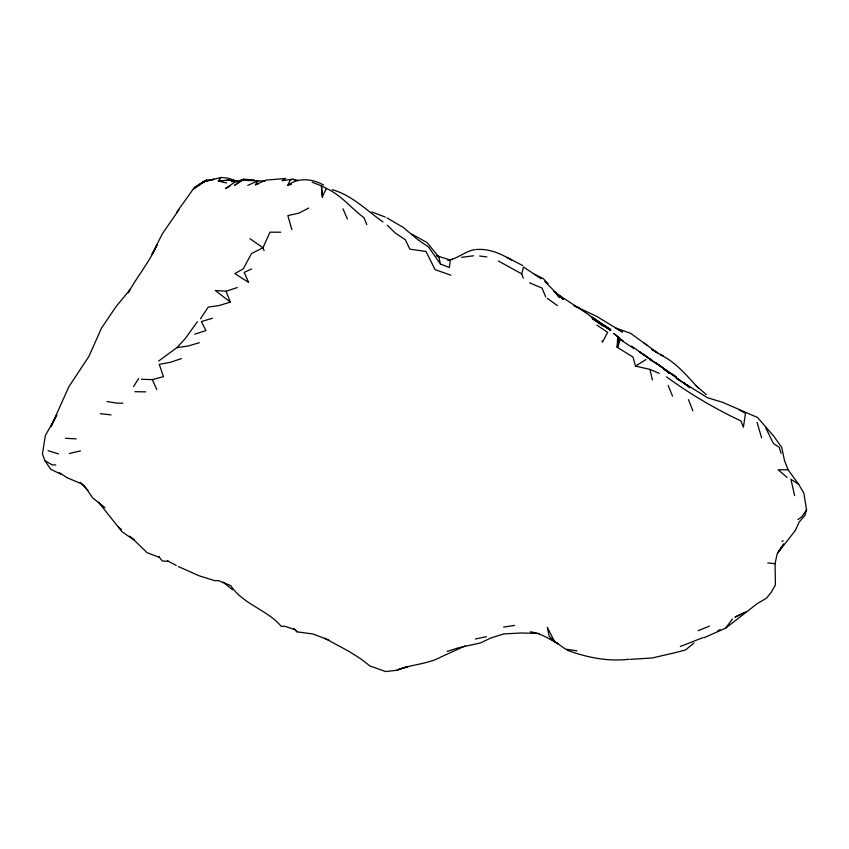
<?xml version="1.0" encoding="UTF-8"?>
<svg xmlns="http://www.w3.org/2000/svg" width="849" height="849" viewBox="0 0 849 849"><rect width="100%" height="100%" fill="white"/><g stroke="black" fill="none" stroke-linecap="round" stroke-linejoin="round"><path stroke-width="1.27" d="M168.505 561.253L162.477 561.04L159.389 557.39L159.41 556.392M659.291 373.401L649.941 369.4L635.487 366.078L632.983 357.068L617.117 347.23L617.679 337.785L633.906 348.61M617.117 347.23L618.539 339.579L617.679 337.785M703.97 637.737L725.598 628.186L757.255 603.618L766.626 598.046L771.136 592.432L775.434 584.961L775.063 563.694L777.068 554.185L783.585 543.848M523.281 278.154L521.721 273.866L523.536 267L541.078 278.748M689.706 387.834L683.137 382.549L688.974 386.507L676.876 378.527L707.493 397.735L722.584 402.309L757.563 417.517L773.609 435.983L781.749 447.444L784.508 460.625L788.095 469.784L798.697 484.365L803.844 493.099L806.55 509.856L804.894 515.587L799.142 522.05L795.322 530.455M291.398 184.339L287.705 185.4L289.997 180.625L291.865 179.309L294.115 179.404L296.184 180.593M322.631 197.456L321.421 185.889L326.441 188.436L322.121 196.989L321.421 185.889L312.199 182.227M128.273 292.82C137.262 276.381 149.52 261.948 157.15 244.608L152.077 254.244L162.276 233.921L178.937 209.777M128.666 292.098L129.77 289.987L116.122 306.521L101.519 328.054L88.901 356.41L68.822 386.804L50.94 426.75L56.798 414.991L45.305 435.664L42.45 453.96L44.891 460.646L50.675 469.2L60.852 474.198M133.58 386.55L138.652 378.484M781.664 546.83L777.833 552.784L795.184 530.667M257.884 184.297L255.422 184.742L258.085 180.71L247.77 185.4M200.534 318.746L208.228 307.115L219.212 305.502L230.397 302.106L226.046 291.228L215.317 290.496L230.397 302.106M806.55 509.856L801.881 516.744L797.88 519.609M176.581 212.462L194.58 187.183L206.169 180.211L214.192 179.319L202.805 181.941L193.646 188.892L206.7 180.296M725.598 628.186L732.496 618.942M197.371 321.707L185.273 338.571L177.101 347.421M237.624 181.293L227.649 178.088L221.218 177.452L218.32 181.039L226.683 182.938M693.962 643.033L685.504 649.994L674.371 652.86L652.181 657.975L630.404 659.365M176.825 347.666L158.646 361.058M230.079 186.027L225.463 188.627L234.855 182.121L243.663 179.213L234.557 185.337L243.663 179.213L254.307 179.892M781.982 541.503L783.16 540.749M635.487 366.078L646.025 359.552M308.686 208.058L298.944 213.11L287.853 215.582L291.865 229.665M206.169 180.211L202.805 181.941L221.218 177.452M717.861 630.765L720.101 629.618M287.705 185.4C298.519 177.186 312.39 178.736 323.66 185.071M746.271 611.726L734.99 617.117L743.331 613.127M251.644 268.942L244.194 272.391L248.64 282.452L234.865 273.569L243.27 268.857L251.537 253.511L262.988 247.738L269.961 232.18L280.764 232.223M255.422 184.742L265.79 180.147L285.625 178.439L282.048 180.71L291.865 179.309L298.254 180.37M465.411 645.813L441.31 656.829C427.588 664.289 411.553 664.3 397.205 669.988L408.136 666.486L396.568 670.307L385.616 671.548L369.867 665.966M702.93 637.641L680.336 646.482M698.143 630.711L709.456 626.116M181.527 358.543L170.288 362.353L159.262 364.317L163.454 376.669L152.321 379.599L141.539 379.291M226.046 291.228L237.264 287.567M194.729 334.156L205.936 330.569L201.372 321.569L212.547 318.248M447.158 651.427L458.364 647.851L480.534 642.916L490.637 638.066L503.882 633.895L521.477 632.983L539.062 633.481M475.291 249.574C465.337 250.858 457.653 259.041 447.826 260.059M199.335 342.72L188.17 345.968L177.165 347.666M69.374 453.515L80.475 450.861M475.419 638.989L486.477 636.676M503.606 627.082L514.6 625.416M225.707 180.381L233.104 179.712L218.32 181.039L223.245 180.604M461.612 257.321L473.572 255.814M447.731 259.762L452.57 259.497M629.098 659.259C607.884 661.742 586.839 657.519 567.015 650.132M122.893 403.126L117.565 403.222L106.942 401.556M238.166 181.474L231.628 181.569L230.281 179.542M788.095 469.784L778.162 469.741L787.044 477.435M134.917 391.697L145.71 391.845M476.576 249.5C489.215 248.566 501.059 253.649 511.597 260.144M55.779 465.008L52.054 464.827L44.891 460.646M65.49 438.317L76.24 438.869M241.891 180.275L265.238 181.039M767.772 562.929L775.063 563.694M100.352 413.665L111.028 414.896M479.643 256.027L486.87 256.907M530.275 631.815C540.304 633.004 549.42 638.841 558.048 643.829L549.94 638.703M576.98 650.812L565.508 649.135L554.524 641.377L549.144 636.145L547.276 627.305L554.524 641.377M293.765 628.504L297.044 631.826L313.164 634.023L328.86 640.125M48.053 450.692L58.517 453.907M574.656 305.969L597.027 316.56L622.423 332.044L615.663 328.011L630.648 333.317L657.455 352.823L663.472 355.88M450.83 275.203L435.081 269.632L425.975 251.442L409.855 249.171L405.344 239.715L395.358 233.104L387.218 225.197M575.166 306.351L578.806 307.688L574.009 305.82M371.798 211.942L385.17 217.047M159.389 557.39L147.036 552.646L134.28 540.251L121.874 531.58L98.495 502.173M440.429 264.05L449.365 267.499L450.278 260.049L436.619 255.666L438.944 257.098L440.429 264.05L428.575 247.017L417.963 239.8L403.243 227.405L386.985 217.906M332.182 189.645C352.102 195.259 366.524 210.372 382.931 221.907M660.225 354.85C675.21 361.313 687.499 376.425 698.398 388.216M67.517 477.923L81.472 483.781L84.348 485.872L92.573 497.758L104.947 507.744M529.638 282.823L542.065 288.129L545.695 296.927M534.318 274.174L543.127 278.525L548.125 283.64M521.721 273.866L498.384 260.993M167.55 560.902L176.263 565.423M507.171 257.364L522.634 265.567M178.439 566.58L199.228 575.855L214.977 580.716L218.596 580.663L230.801 585.651C242.835 604.297 267.573 609.869 281.263 626.403L284.426 626.169L295.303 629.725L297.044 631.826M739.224 409.897L745.496 413.293L743.395 427.196L740.827 420.892C714.656 408.539 689.876 393.904 666.518 376.85M649.57 359.541L659.556 365.314L669.277 373.082M324.594 638.183L349.417 651.629L360.549 658.707L369.453 665.563M675.751 377.858L680.336 380.532L662.57 367.925L669.309 373.167M411.765 234.154L426.962 242.474L438.944 257.098M651.947 349.586L657.455 352.823L652.276 349.639M659.556 365.314L655.099 362.619L676.441 377.03L665.712 370.249M591.477 317.568L610.749 330.611L586.553 313.281L559.045 295.208M596.943 325.146L607.64 332.341L602.472 342.2L602.026 340.905M326.441 188.436C341.298 195.164 351.136 208.207 363.924 217.631L366.853 224.645M604.032 325.475L610.824 329.667L592.252 317.282L602.61 324.573M59.271 472.66L66.975 477.637M656.33 363.361L639.148 351.55M798.697 484.365L790.918 479.239L794.611 495.614M631.507 346.042L652.117 360.655L640.22 352.303M647.437 345.437L644.211 343.187M249.988 238.728L262.988 247.738L264.06 250.551M547.181 298.275L557.4 305.608M669.118 372.998L658.357 364.508L664.64 369.57M618.772 337.435L613.742 333.445L623.145 340.99M129.695 536.186L134.439 539.943M223.223 582.17L232.53 589.758M118.478 527.102L121.481 529.585M553.888 291.218L563.481 299.357L554.938 291.568M695.915 385.52L706.336 394.647M558.016 294.688L563.481 299.357M80.305 482.381L88.031 490.404M544.771 281.433L552.699 289.392L559.364 297.702M765.83 427.981L773.354 443.411L779.233 447.327L781.101 453.313M152.321 379.599L156.778 389.532M342.975 208.801L347.4 219M668.152 385.393L672.525 396.122M688.497 399.667L692.826 410.789M761.617 437.851L757.032 422.324M649.941 369.4L652.382 379.949M618.539 339.579L617.87 347.368L620.216 339.016L618.539 339.579M603.766 326.271L592.772 318.927L603.766 326.271"/></g></svg>
